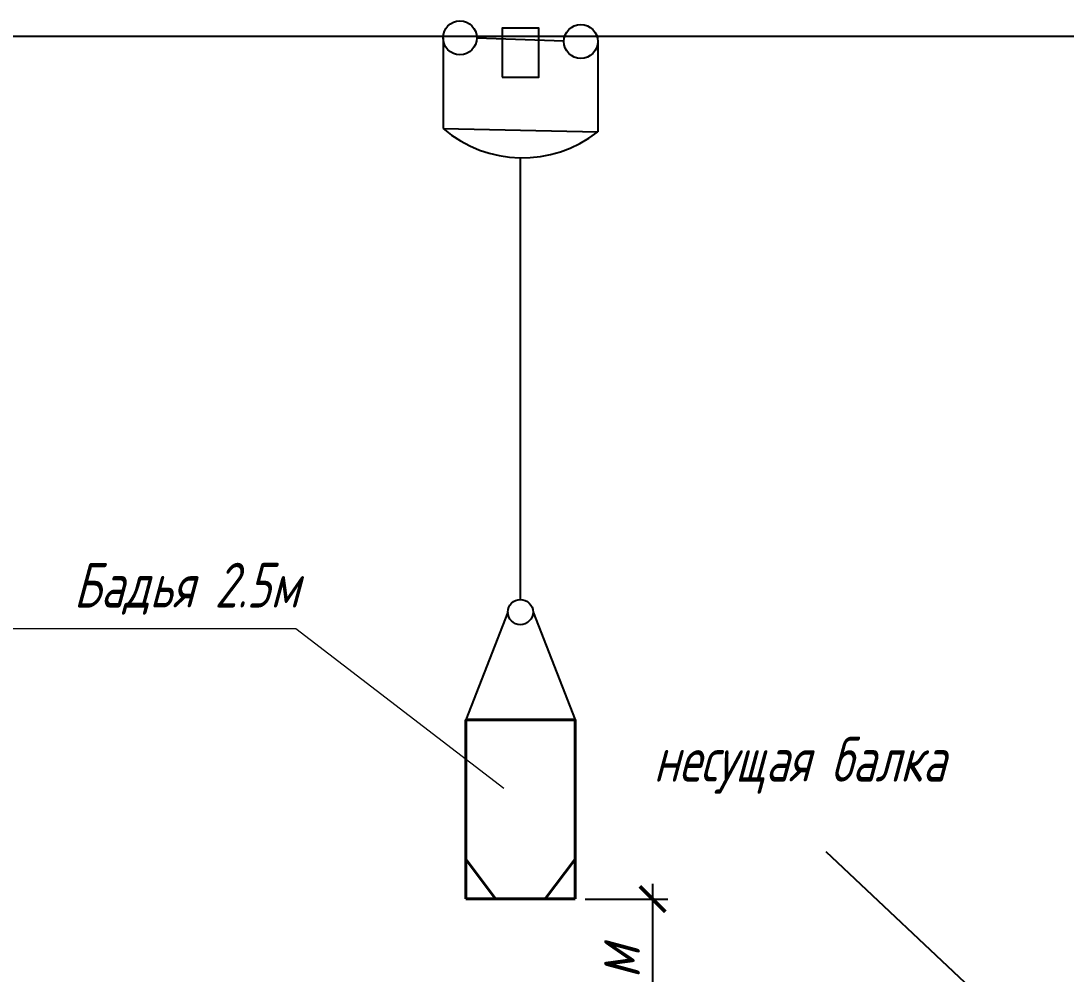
# Model space of a CAD drawing. Header units: millimetres. Extents: x 5763 to 12018931, y 39842 to 3600577.
# Drawn here: x 1139568 to 1149831, y 592917 to 602275 of the extents above; entities that cross this region are included whole.
import ezdxf

# ---------------------------------------------------------------- set-up
doc = ezdxf.new("R2010")
doc.units = ezdxf.units.MM
doc.layers.add('1SERV2', color=9, linetype='Continuous')
for name, color, linetype, lineweight in [('1УЗЕЛS', 30, 'Continuous', 40), ('AXESD', 255, 'Continuous', 20), ('AXESM', 255, 'Continuous', 25), ('Обвод', 14, 'Continuous', 35)]:
    doc.layers.add(name, color=color, linetype=linetype, lineweight=lineweight)
doc.styles.get("Standard").update_dxf_attribs({"font": 'romans.shx', "width": 0.7, "oblique": 15, "height": 500})
doc.dimstyles.new('ISO-25', dxfattribs={"dimtxt": 500, "dimasz": 250, "dimexe": 150, "dimexo": 100, "dimgap": 125, "dimtad": 1, "dimtxsty": 'Standard', "dimblk": 'ARCHTICK', "dimcen": 25, "dimdle": 150, "dimadec": 0, "dimazin": 0, "dimtfac": 1, "dimtmove": 0, "dimatfit": 3, "dimfxl": 1, "dimarcsym": 0})

# ---------------------------------------------------------------- blocks, each defined once
blk = doc.blocks.new('_ArchTick')
at = {"color": 0, "linetype": 'ByBlock', "const_width": 0.15}
blk.add_lwpolyline([(-0.5, -0.5), (0.5, 0.5)], dxfattribs=at)
blk = doc.blocks.new('*D448')
at = {"color": 0, "lineweight": -2, "transparency": 16777216}
for p, q in [((1145771, 593804), (1145771, 591852)), ((1145110, 593654), (1145921, 593654)), ((1145110, 592002), (1145921, 592002))]:
    blk.add_line(p, q, dxfattribs=at)
at = {"layer": 'Defpoints', "color": 0, "transparency": 16777216}
for p in [(1145010, 593654), (1145010, 592002), (1145771, 592002)]:
    blk.add_point(p, dxfattribs=at)
at = {"color": 0, "lineweight": -2, "transparency": 16777216, "xscale": 250, "yscale": 250, "zscale": 250}
for p, rotation in [((1145771, 593654), 90), ((1145771, 592002), 270)]:
    blk.add_blockref('_ArchTick', p, dxfattribs=dict(at, rotation=rotation))
at = {"color": 0, "transparency": 16777216, "insert": (1145396, 592828), "char_height": 500, "attachment_point": 5, "rotation": 90}
blk.add_mtext('1 м', dxfattribs=at)

msp = doc.modelspace()

# ---------------------------------------------------------------- linework, layer by layer
msp.add_line((1150148.45911, 591597.55256), (1147474.42576, 594118.63693))
at = {"layer": '1УЗЕЛS', "color": 7}
for p, q in [((1143935.5939, 593654.47787), (1143935.5939, 595412.75648)), ((1143935.5939, 595412.75648), (1145010.09749, 595412.75648)), ((1145010.09749, 593654.47787), (1145010.09749, 595412.75648)), ((1144228.64033, 593654.47787), (1143935.5939, 594045.20645)), ((1144717.05105, 593654.47787), (1145010.09749, 594045.20645)), ((1145010.09749, 593654.47787), (1143935.5939, 593654.47787))]:
    msp.add_line(p, q, dxfattribs=at)
at = {"layer": 'AXESD', "color": 7, "lineweight": 25}
msp.add_line((1135078.92411, 602125.04062), (1161523.12082, 602125.04062), dxfattribs=at)
at = {"layer": 'AXESD', "color": 7}
for p, q in [((1142269.3847, 596305.81672), (1139419.28772, 596305.81672)), ((1144308.48631, 594738.90777), (1142269.3847, 596305.81672))]:
    msp.add_line(p, q, dxfattribs=at)
at = {"layer": 'AXESM', "color": 7, "lineweight": 25}
for p, q in [((1144472.84569, 596594.97256), (1144472.84569, 600930.73157)), ((1144349.09884, 596471.25616), (1143935.5939, 595412.75648)), ((1144596.59255, 596471.25616), (1145010.09749, 595412.75648)), ((1144076.50624, 595412.75648), (1144869.18515, 595412.75648))]:
    msp.add_line(p, q, dxfattribs=at)
msp.add_circle((1144472.84569, 596471.2257), 123.74686, dxfattribs=at)
at = {"layer": 'Обвод', "color": 7, "lineweight": 25}
for p, q in [((1143713.17242, 602109.39347), (1143713.17242, 601220.36761)), ((1144045.03409, 602109.39347), (1144900.65729, 602079.38959)), ((1145232.41703, 602073.57451), (1145232.41703, 601186.81957)), ((1143713.17242, 601220.36761), (1145232.41703, 601186.81957))]:
    msp.add_line(p, q, dxfattribs=at)
msp.add_lwpolyline([(1144294.49377, 601723.82383), (1144652.76004, 601723.82383), (1144652.76004, 602203.07168), (1144294.49377, 602203.07168)], close=True, dxfattribs=at)
for centre in [(1143879.10326, 602109.39347), (1145066.4862, 602073.57451)]:
    msp.add_circle(centre, 165.93083, dxfattribs=at)
msp.add_arc((1144493.14217, 602125.04062), 1194.4815, 229.233516485, 308.236477882, dxfattribs=at)

# ---------------------------------------------------------------- texts
at = {"layer": '1SERV2', "color": 7}
for s, insert, char_height, width, attachment_point in [('Бадья 2.5м', (1142300.1888, 596955.25342), 439.569652, 3652.9255278, 3), ('несущая балка', (1145780.93474, 595246.31467), 439.5696516, 4329.25986, 1)]:
    msp.add_mtext(s, dxfattribs=dict(at, insert=insert, char_height=char_height, width=width, attachment_point=attachment_point))

# ---------------------------------------------------------------- dimensions: what is measured, and where the dimension line sits
dim = msp.add_linear_dim(base=(1145771.46216, 592002.22512), p1=(1145010.09749, 593654.47787), p2=(1145010.09749, 592002.22512), angle=90, text='1 м', dimstyle='ISO-25')
dim.commit()
dim.dimension.update_dxf_attribs({"geometry": '*D448', "text_midpoint": (1145396.46216, 592828.3515)})

doc.saveas('drawing.dxf')
